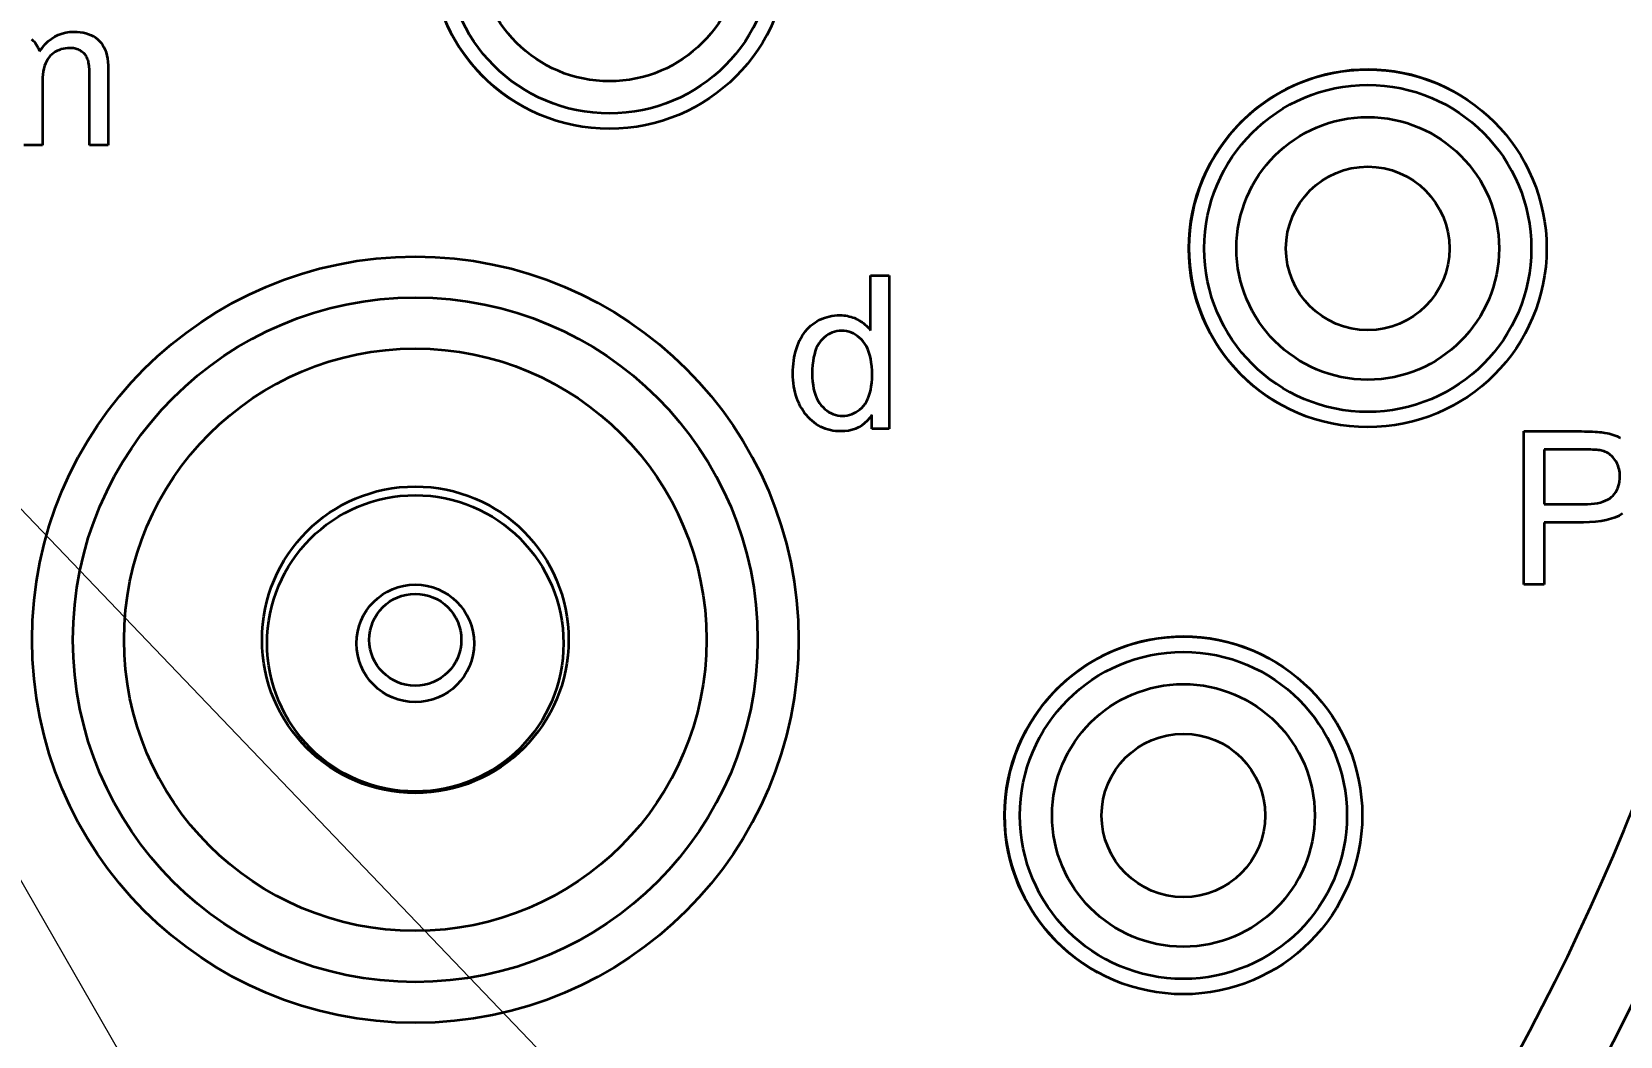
# Model space of a CAD drawing. Extents: x 23 to 472, y 3 to 294.
# Drawn here: x 387.8 to 395.57, y 206.67 to 211.58 of the extents above; entities that cross this region are included whole.
import ezdxf
from ezdxf.enums import TextEntityAlignment as Align

# ---------------------------------------------------------------- set-up
doc = ezdxf.new("R2010")
doc.units = 0
doc.linetypes.add('DASHDOT', pattern=[18.5, 12, -3, 0.5, -3])
doc.layers.get('0').update_dxf_attribs({"lineweight": 13})
doc.styles.get("Standard").update_dxf_attribs({"font": 'isocp.shx'})
doc.dimstyles.get("Standard").update_dxf_attribs({"dimtxt": 2.5, "dimasz": 2.5, "dimexe": 1.25, "dimexo": 0.625, "dimtad": 1, "dimcen": 2.5, "dimadec": 0, "dimazin": 0, "dimtfac": 1, "dimtmove": 0, "dimatfit": 0, "dimfxl": 0, "dimarcsym": 0})

# ---------------------------------------------------------------- blocks, each defined once
blk = doc.blocks.new('*D')
at = {"color": 7, "lineweight": 13}
for p, q in [((369.2633, 239.5531), (395.349, 194.2124)), ((363.2339, 234.8367), (397.923, 198.6215))]:
    blk.add_line(p, q, dxfattribs=at)
at = {"color": 34, "lineweight": 13, "ltscale": 0.415699}
blk.add_line((121.0279, 197.0113), (121.0279, 180.3834), dxfattribs=at)
at = {"color": 34, "lineweight": 13, "ltscale": 0.421525}
blk.add_line((278.4006, 197.0113), (278.4006, 180.1503), dxfattribs=at)
at = {"color": 34, "lineweight": 13}
for p, q in [((45.7156, 194.0736), (45.7156, 169.4602)), ((353.9414, 194.0736), (353.9414, 169.4602)), ((45.7156, 182.3834), (121.0279, 182.3834)), ((278.4006, 182.1503), (353.9414, 182.1503)), ((45.7156, 171.4602), (353.9414, 171.4602))]:
    blk.add_line(p, q, dxfattribs=at)
at = {"color": 34, "lineweight": 13, "ltscale": 0.342256}
blk.add_line((45.7156, 194.0736), (45.7156, 180.3834), dxfattribs=at)
at = {"color": 34, "lineweight": 13, "ltscale": 0.348082}
blk.add_line((353.9414, 194.0736), (353.9414, 180.1503), dxfattribs=at)
at = {"color": 7, "lineweight": 13}
for points in [[(376.3151, 228.3342), (374.903, 229.7505), (375.4177, 227.8179)], [(374.0392, 224.3044), (372.3291, 225.3414), (373.2916, 223.5883)], [(396.2128, 199.6586), (397.923, 198.6215), (396.9605, 200.3747)], [(393.937, 195.6288), (395.349, 194.2124), (394.8343, 196.145)]]:
    blk.add_lwpolyline(points, dxfattribs=at)
at = {"color": 34, "lineweight": 13}
for points in [[(47.6474, 182.901), (45.7156, 182.3834), (47.6474, 181.8658)], [(119.0961, 181.8658), (121.0279, 182.3834), (119.0961, 182.901)], [(280.3324, 182.668), (278.4006, 182.1503), (280.3324, 181.6327)], [(352.0096, 181.6327), (353.9414, 182.1503), (352.0096, 182.668)], [(47.6474, 171.9778), (45.7156, 171.4602), (47.6474, 170.9425)], [(352.0096, 170.9425), (353.9414, 171.4602), (352.0096, 171.9778)]]:
    blk.add_lwpolyline(points, dxfattribs=at)
at = {"color": 7, "lineweight": 13}
for s, rotation, p, p2 in [('%%c', 299.91295, (370.1301, 240.0518), (371.3768, 237.8848)), ('82', 299.91295, (371.8755, 237.0181), (374.0621, 233.2175)), ('%%c', 313.76692, (363.9561, 235.5285), (365.6854, 233.7231)), ('74', 313.76692, (366.3771, 233.0009), (369.4101, 229.8344))]:
    blk.add_text(s, height=2.5, rotation=rotation, dxfattribs=at).set_placement(p, p2, align=Align.FIT)
at = {"color": 34, "lineweight": 13}
for s, height, p, p2 in [('/[6.3]', 3.5, (93.5334, 183.3834), (107.9059, 183.3834)), ('/[6.3]', 3.5, (326.3327, 183.1503), (340.7051, 183.1503)), ('155', 3.5, (74.21, 183.3834), (83.768, 183.3834)), ('155', 3.5, (307.0093, 183.1503), (316.5672, 183.1503)), ('%%p50', 2.45, (85.868, 183.9084), (92.5334, 183.9084)), ('%%p50', 2.45, (318.6672, 183.6753), (325.3327, 183.6753)), ('"L"', 3.5, (194.4405, 172.4602), (202.0312, 172.4602)), ('%%p50', 2.45, (204.1312, 172.9852), (210.7966, 172.9852))]:
    blk.add_text(s, height=height, dxfattribs=at).set_placement(p, p2, align=Align.FIT)
blk = doc.blocks.new('BLOCK4539')
at = {"color": 7, "lineweight": 35, "ltscale": 0.000445795}
blk.add_line((5.344, -0.872), (5.357, -0.884), dxfattribs=at)
at = {"color": 7, "lineweight": 35, "ltscale": 0.000443569}
blk.add_line((5.357, -0.884), (5.37, -0.897), dxfattribs=at)
at = {"color": 7, "lineweight": 35, "ltscale": 0.000443379}
blk.add_line((5.37, -0.897), (5.381, -0.91), dxfattribs=at)
at = {"color": 7, "lineweight": 35, "ltscale": 0.00044471}
blk.add_line((5.381, -0.91), (5.391, -0.925), dxfattribs=at)
at = {"color": 7, "lineweight": 35, "ltscale": 0.000448867}
blk.add_line((5.391, -0.925), (5.401, -0.94), dxfattribs=at)
at = {"color": 7, "lineweight": 35, "ltscale": 0.001072}
blk.add_line((5.451, -0.954), (5.479, -0.922), dxfattribs=at)
at = {"color": 7, "lineweight": 35, "ltscale": 0.001029}
blk.add_line((5.479, -0.922), (5.508, -0.893), dxfattribs=at)
at = {"color": 7, "lineweight": 35, "ltscale": 0.000996286}
blk.add_line((5.508, -0.893), (5.54, -0.869), dxfattribs=at)
at = {"color": 7, "lineweight": 35, "ltscale": 0.000972285}
blk.add_line((5.54, -0.869), (5.572, -0.848), dxfattribs=at)
at = {"color": 7, "lineweight": 35, "ltscale": 0.000959442}
blk.add_line((5.572, -0.848), (5.607, -0.831), dxfattribs=at)
at = {"color": 7, "lineweight": 35, "ltscale": 0.000957036}
blk.add_line((5.607, -0.831), (5.643, -0.817), dxfattribs=at)
at = {"color": 7, "lineweight": 35, "ltscale": 0.000965912}
blk.add_line((5.643, -0.817), (5.68, -0.808), dxfattribs=at)
at = {"color": 7, "lineweight": 35, "ltscale": 0.000985804}
blk.add_line((5.68, -0.808), (5.719, -0.802), dxfattribs=at)
at = {"color": 7, "lineweight": 35, "ltscale": 0.001015}
blk.add_line((5.719, -0.802), (5.76, -0.8), dxfattribs=at)
at = {"color": 7, "lineweight": 35, "ltscale": 0.00078997}
blk.add_line((5.76, -0.8), (5.791, -0.801), dxfattribs=at)
at = {"color": 7, "lineweight": 35, "ltscale": 0.000755241}
blk.add_line((5.791, -0.801), (5.821, -0.804), dxfattribs=at)
at = {"color": 7, "lineweight": 35, "ltscale": 0.000723557}
blk.add_line((5.821, -0.804), (5.85, -0.808), dxfattribs=at)
at = {"color": 7, "lineweight": 35, "ltscale": 0.000695408}
blk.add_line((5.85, -0.808), (5.877, -0.814), dxfattribs=at)
at = {"color": 7, "lineweight": 35, "ltscale": 0.000671394}
blk.add_line((5.877, -0.814), (5.903, -0.823), dxfattribs=at)
at = {"color": 7, "lineweight": 35, "ltscale": 0.000651164}
blk.add_line((5.903, -0.823), (5.927, -0.832), dxfattribs=at)
at = {"color": 7, "lineweight": 35, "ltscale": 0.000636032}
blk.add_line((5.927, -0.832), (5.949, -0.844), dxfattribs=at)
at = {"color": 7, "lineweight": 35, "ltscale": 0.000625964}
blk.add_line((5.949, -0.844), (5.971, -0.857), dxfattribs=at)
at = {"color": 7, "lineweight": 35, "ltscale": 0.00062096}
blk.add_line((5.971, -0.857), (5.99, -0.873), dxfattribs=at)
at = {"color": 7, "lineweight": 35, "ltscale": 0.000621797}
blk.add_line((5.99, -0.873), (6.008, -0.89), dxfattribs=at)
at = {"color": 7, "lineweight": 35, "ltscale": 0.000627167}
blk.add_line((6.008, -0.89), (6.025, -0.909), dxfattribs=at)
at = {"color": 7, "lineweight": 35, "ltscale": 0.000637957}
blk.add_line((6.025, -0.909), (6.04, -0.929), dxfattribs=at)
at = {"color": 7, "lineweight": 35, "ltscale": 0.000655326}
blk.add_line((6.04, -0.929), (6.053, -0.952), dxfattribs=at)
at = {"color": 7, "lineweight": 35, "ltscale": 0.000454676}
blk.add_line((5.401, -0.94), (5.41, -0.956), dxfattribs=at)
at = {"color": 7, "lineweight": 35, "ltscale": 0.000462573}
blk.add_line((5.41, -0.956), (5.417, -0.973), dxfattribs=at)
at = {"color": 7, "lineweight": 35, "ltscale": 0.000471819}
blk.add_line((5.417, -0.973), (5.424, -0.99), dxfattribs=at)
at = {"color": 7, "lineweight": 35, "ltscale": 0.001122}
blk.add_line((5.424, -0.99), (5.451, -0.954), dxfattribs=at)
at = {"color": 7, "lineweight": 35, "ltscale": 0.00057124}
blk.add_line((5.501, -1.07), (5.49, -1.09), dxfattribs=at)
at = {"color": 7, "lineweight": 35, "ltscale": 0.000552888}
blk.add_line((5.514, -1.052), (5.501, -1.07), dxfattribs=at)
at = {"color": 7, "lineweight": 35, "ltscale": 0.000540923}
blk.add_line((5.528, -1.036), (5.514, -1.052), dxfattribs=at)
at = {"color": 7, "lineweight": 35, "ltscale": 0.000531177}
blk.add_line((5.544, -1.021), (5.528, -1.036), dxfattribs=at)
at = {"color": 7, "lineweight": 35, "ltscale": 0.000520765}
blk.add_line((5.56, -1.009), (5.544, -1.021), dxfattribs=at)
at = {"color": 7, "lineweight": 35, "ltscale": 0.000513965}
blk.add_line((5.577, -0.997), (5.56, -1.009), dxfattribs=at)
at = {"color": 7, "lineweight": 35, "ltscale": 0.000510573}
blk.add_line((5.595, -0.987), (5.577, -0.997), dxfattribs=at)
at = {"color": 7, "lineweight": 35, "ltscale": 0.000511033}
blk.add_line((5.614, -0.979), (5.595, -0.987), dxfattribs=at)
at = {"color": 7, "lineweight": 35, "ltscale": 0.000515068}
blk.add_line((5.633, -0.972), (5.614, -0.979), dxfattribs=at)
at = {"color": 7, "lineweight": 35, "ltscale": 0.000522307}
blk.add_line((5.654, -0.967), (5.633, -0.972), dxfattribs=at)
at = {"color": 7, "lineweight": 35, "ltscale": 0.000532752}
blk.add_line((5.674, -0.963), (5.654, -0.967), dxfattribs=at)
at = {"color": 7, "lineweight": 35, "ltscale": 0.000546977}
blk.add_line((5.696, -0.961), (5.674, -0.963), dxfattribs=at)
at = {"color": 7, "lineweight": 35, "ltscale": 0.000563373}
blk.add_line((5.719, -0.96), (5.696, -0.961), dxfattribs=at)
at = {"color": 7, "lineweight": 35, "ltscale": 0.000313284}
blk.add_line((5.731, -0.96), (5.719, -0.96), dxfattribs=at)
at = {"color": 7, "lineweight": 35, "ltscale": 0.000306003}
blk.add_line((5.743, -0.961), (5.731, -0.96), dxfattribs=at)
at = {"color": 7, "lineweight": 35, "ltscale": 0.0002987}
blk.add_line((5.755, -0.962), (5.743, -0.961), dxfattribs=at)
at = {"color": 7, "lineweight": 35, "ltscale": 0.000293397}
blk.add_line((5.767, -0.965), (5.755, -0.962), dxfattribs=at)
at = {"color": 7, "lineweight": 35, "ltscale": 0.000288217}
blk.add_line((5.778, -0.967), (5.767, -0.965), dxfattribs=at)
at = {"color": 7, "lineweight": 35, "ltscale": 0.00028396}
blk.add_line((5.789, -0.97), (5.778, -0.967), dxfattribs=at)
at = {"color": 7, "lineweight": 35, "ltscale": 0.000281069}
blk.add_line((5.8, -0.974), (5.789, -0.97), dxfattribs=at)
at = {"color": 7, "lineweight": 35, "ltscale": 0.000279155}
blk.add_line((5.81, -0.979), (5.8, -0.974), dxfattribs=at)
at = {"color": 7, "lineweight": 35, "ltscale": 0.000277748}
blk.add_line((5.82, -0.984), (5.81, -0.979), dxfattribs=at)
at = {"color": 7, "lineweight": 35, "ltscale": 0.000277707}
blk.add_line((5.829, -0.989), (5.82, -0.984), dxfattribs=at)
at = {"color": 7, "lineweight": 35, "ltscale": 0.000274668}
blk.add_line((5.838, -0.996), (5.829, -0.989), dxfattribs=at)
at = {"color": 7, "lineweight": 35, "ltscale": 0.000268406}
blk.add_line((5.847, -1.002), (5.838, -0.996), dxfattribs=at)
at = {"color": 7, "lineweight": 35, "ltscale": 0.000262874}
blk.add_line((5.855, -1.009), (5.847, -1.002), dxfattribs=at)
at = {"color": 7, "lineweight": 35, "ltscale": 0.000258684}
blk.add_line((5.862, -1.016), (5.855, -1.009), dxfattribs=at)
at = {"color": 7, "lineweight": 35, "ltscale": 0.000255344}
blk.add_line((5.869, -1.024), (5.862, -1.016), dxfattribs=at)
at = {"color": 7, "lineweight": 35, "ltscale": 0.000253699}
blk.add_line((5.875, -1.032), (5.869, -1.024), dxfattribs=at)
at = {"color": 7, "lineweight": 35, "ltscale": 0.000252431}
blk.add_line((5.881, -1.04), (5.875, -1.032), dxfattribs=at)
at = {"color": 7, "lineweight": 35, "ltscale": 0.0002531}
blk.add_line((5.886, -1.049), (5.881, -1.04), dxfattribs=at)
at = {"color": 7, "lineweight": 35, "ltscale": 0.000254546}
blk.add_line((5.89, -1.058), (5.886, -1.049), dxfattribs=at)
at = {"color": 7, "lineweight": 35, "ltscale": 0.000257007}
blk.add_line((5.894, -1.068), (5.89, -1.058), dxfattribs=at)
at = {"color": 7, "lineweight": 35, "ltscale": 0.000272258}
blk.add_line((5.898, -1.078), (5.894, -1.068), dxfattribs=at)
at = {"color": 7, "lineweight": 35, "ltscale": 0.000299315}
blk.add_line((5.901, -1.09), (5.898, -1.078), dxfattribs=at)
at = {"color": 7, "lineweight": 35, "ltscale": 0.000678512}
blk.add_line((6.053, -0.952), (6.064, -0.977), dxfattribs=at)
at = {"color": 7, "lineweight": 35, "ltscale": 0.000706986}
blk.add_line((6.064, -0.977), (6.074, -1.003), dxfattribs=at)
at = {"color": 7, "lineweight": 35, "ltscale": 0.000740069}
blk.add_line((6.074, -1.003), (6.081, -1.032), dxfattribs=at)
at = {"color": 7, "lineweight": 35, "ltscale": 0.000776855}
blk.add_line((6.081, -1.032), (6.087, -1.062), dxfattribs=at)
at = {"color": 7, "lineweight": 35, "ltscale": 0.000817487}
blk.add_line((6.087, -1.062), (6.092, -1.095), dxfattribs=at)
at = {"color": 7, "lineweight": 35, "ltscale": 0.000772268}
blk.add_line((5.456, -1.217), (5.453, -1.247), dxfattribs=at)
at = {"color": 7, "lineweight": 35, "ltscale": 0.000730971}
blk.add_line((5.46, -1.188), (5.456, -1.217), dxfattribs=at)
at = {"color": 7, "lineweight": 35, "ltscale": 0.00069144}
blk.add_line((5.465, -1.16), (5.46, -1.188), dxfattribs=at)
at = {"color": 7, "lineweight": 35, "ltscale": 0.000655318}
blk.add_line((5.472, -1.135), (5.465, -1.16), dxfattribs=at)
at = {"color": 7, "lineweight": 35, "ltscale": 0.00062331}
blk.add_line((5.48, -1.112), (5.472, -1.135), dxfattribs=at)
at = {"color": 7, "lineweight": 35, "ltscale": 0.000594587}
blk.add_line((5.49, -1.09), (5.48, -1.112), dxfattribs=at)
at = {"color": 7, "lineweight": 35, "ltscale": 0.000327405}
blk.add_line((5.903, -1.102), (5.901, -1.09), dxfattribs=at)
at = {"color": 7, "lineweight": 35, "ltscale": 0.000356142}
blk.add_line((5.906, -1.116), (5.903, -1.102), dxfattribs=at)
at = {"color": 7, "lineweight": 35, "ltscale": 0.000385403}
blk.add_line((5.908, -1.132), (5.906, -1.116), dxfattribs=at)
at = {"color": 7, "lineweight": 35, "ltscale": 0.000415062}
blk.add_line((5.909, -1.148), (5.908, -1.132), dxfattribs=at)
at = {"color": 7, "lineweight": 35, "ltscale": 0.000445127}
blk.add_line((5.911, -1.166), (5.909, -1.148), dxfattribs=at)
at = {"color": 7, "lineweight": 35, "ltscale": 0.000475832}
blk.add_line((5.911, -1.185), (5.911, -1.166), dxfattribs=at)
at = {"color": 7, "lineweight": 35, "ltscale": 0.000506401}
blk.add_line((5.912, -1.205), (5.911, -1.185), dxfattribs=at)
at = {"color": 7, "lineweight": 35, "ltscale": 0.000537119}
blk.add_line((5.912, -1.227), (5.912, -1.205), dxfattribs=at)
at = {"color": 7, "lineweight": 35, "ltscale": 0.017113}
blk.add_line((5.912, -1.911), (5.912, -1.227), dxfattribs=at)
at = {"color": 7, "lineweight": 35, "ltscale": 0.000861174}
blk.add_line((6.092, -1.095), (6.094, -1.129), dxfattribs=at)
at = {"color": 7, "lineweight": 35, "ltscale": 0.000907011}
blk.add_line((6.094, -1.129), (6.095, -1.165), dxfattribs=at)
at = {"color": 7, "lineweight": 35, "ltscale": 0.018648}
blk.add_line((6.095, -1.165), (6.095, -1.911), dxfattribs=at)
at = {"color": 7, "lineweight": 35, "ltscale": 0.000816173}
blk.add_line((5.453, -1.247), (5.453, -1.28), dxfattribs=at)
at = {"color": 7, "lineweight": 35, "ltscale": 0.015783}
blk.add_line((5.453, -1.28), (5.453, -1.911), dxfattribs=at)
at = {"color": 7, "lineweight": 35, "ltscale": 0.004604}
blk.add_line((5.453, -1.911), (5.269, -1.911), dxfattribs=at)
at = {"color": 7, "lineweight": 35, "ltscale": 0.004579}
for p, q in [((6.095, -1.911), (5.912, -1.911)), ((13.554, -3.186), (13.737, -3.186))]:
    blk.add_line(p, q, dxfattribs=at)
at = {"color": 7, "lineweight": 35, "ltscale": 0.013455}
blk.add_line((13.554, -3.724), (13.554, -3.186), dxfattribs=at)
at = {"color": 7, "lineweight": 35, "ltscale": 0.0375}
for p, q in [((13.737, -3.186), (13.737, -4.686)), ((19.946, -6.21), (19.946, -4.71))]:
    blk.add_line(p, q, dxfattribs=at)
at = {"color": 7, "lineweight": 35, "ltscale": 0.000664017}
blk.add_line((13.228, -3.575), (13.254, -3.575), dxfattribs=at)
at = {"color": 7, "lineweight": 35, "ltscale": 0.000485709}
blk.add_line((13.254, -3.575), (13.274, -3.575), dxfattribs=at)
at = {"color": 7, "lineweight": 35, "ltscale": 0.000647224}
blk.add_line((12.917, -3.731), (12.934, -3.712), dxfattribs=at)
at = {"color": 7, "lineweight": 35, "ltscale": 0.000642855}
blk.add_line((12.934, -3.712), (12.952, -3.693), dxfattribs=at)
at = {"color": 7, "lineweight": 35, "ltscale": 0.00064059}
blk.add_line((12.952, -3.693), (12.971, -3.676), dxfattribs=at)
at = {"color": 7, "lineweight": 35, "ltscale": 0.000641208}
blk.add_line((12.971, -3.676), (12.991, -3.66), dxfattribs=at)
at = {"color": 7, "lineweight": 35, "ltscale": 0.000644471}
blk.add_line((12.991, -3.66), (13.012, -3.645), dxfattribs=at)
at = {"color": 7, "lineweight": 35, "ltscale": 0.00064291}
blk.add_line((13.012, -3.645), (13.034, -3.632), dxfattribs=at)
at = {"color": 7, "lineweight": 35, "ltscale": 0.000636746}
blk.add_line((13.034, -3.632), (13.056, -3.62), dxfattribs=at)
at = {"color": 7, "lineweight": 35, "ltscale": 0.000632217}
blk.add_line((13.056, -3.62), (13.079, -3.609), dxfattribs=at)
at = {"color": 7, "lineweight": 35, "ltscale": 0.000630257}
blk.add_line((13.079, -3.609), (13.103, -3.6), dxfattribs=at)
at = {"color": 7, "lineweight": 35, "ltscale": 0.000630685}
blk.add_line((13.103, -3.6), (13.127, -3.592), dxfattribs=at)
at = {"color": 7, "lineweight": 35, "ltscale": 0.000632865}
blk.add_line((13.127, -3.592), (13.151, -3.586), dxfattribs=at)
at = {"color": 7, "lineweight": 35, "ltscale": 0.000637325}
blk.add_line((13.151, -3.586), (13.176, -3.581), dxfattribs=at)
at = {"color": 7, "lineweight": 35, "ltscale": 0.000644307}
blk.add_line((13.176, -3.581), (13.202, -3.578), dxfattribs=at)
at = {"color": 7, "lineweight": 35, "ltscale": 0.000653275}
blk.add_line((13.202, -3.578), (13.228, -3.575), dxfattribs=at)
at = {"color": 7, "lineweight": 35, "ltscale": 0.000588468}
blk.add_line((13.247, -3.728), (13.224, -3.731), dxfattribs=at)
at = {"color": 7, "lineweight": 35, "ltscale": 0.000604384}
blk.add_line((13.272, -3.727), (13.247, -3.728), dxfattribs=at)
at = {"color": 7, "lineweight": 35, "ltscale": 0.000619668}
blk.add_line((13.296, -3.728), (13.272, -3.727), dxfattribs=at)
at = {"color": 7, "lineweight": 35, "ltscale": 0.000476353}
blk.add_line((13.274, -3.575), (13.293, -3.576), dxfattribs=at)
at = {"color": 7, "lineweight": 35, "ltscale": 0.000467139}
blk.add_line((13.293, -3.576), (13.311, -3.578), dxfattribs=at)
at = {"color": 7, "lineweight": 35, "ltscale": 0.000604752}
blk.add_line((13.32, -3.731), (13.296, -3.728), dxfattribs=at)
at = {"color": 7, "lineweight": 35, "ltscale": 0.000459304}
blk.add_line((13.311, -3.578), (13.329, -3.581), dxfattribs=at)
at = {"color": 7, "lineweight": 35, "ltscale": 0.000452188}
blk.add_line((13.329, -3.581), (13.347, -3.585), dxfattribs=at)
at = {"color": 7, "lineweight": 35, "ltscale": 0.000447019}
blk.add_line((13.347, -3.585), (13.364, -3.59), dxfattribs=at)
at = {"color": 7, "lineweight": 35, "ltscale": 0.000442128}
blk.add_line((13.364, -3.59), (13.381, -3.595), dxfattribs=at)
at = {"color": 7, "lineweight": 35, "ltscale": 0.000439213}
blk.add_line((13.381, -3.595), (13.398, -3.601), dxfattribs=at)
at = {"color": 7, "lineweight": 35, "ltscale": 0.000436893}
blk.add_line((13.398, -3.601), (13.414, -3.608), dxfattribs=at)
at = {"color": 7, "lineweight": 35, "ltscale": 0.00043606}
blk.add_line((13.414, -3.608), (13.429, -3.616), dxfattribs=at)
at = {"color": 7, "lineweight": 35, "ltscale": 0.000432905}
blk.add_line((13.429, -3.616), (13.444, -3.625), dxfattribs=at)
at = {"color": 7, "lineweight": 35, "ltscale": 0.000426663}
blk.add_line((13.444, -3.625), (13.459, -3.634), dxfattribs=at)
at = {"color": 7, "lineweight": 35, "ltscale": 0.000421759}
blk.add_line((13.459, -3.634), (13.473, -3.643), dxfattribs=at)
at = {"color": 7, "lineweight": 35, "ltscale": 0.00041764}
blk.add_line((13.473, -3.643), (13.486, -3.653), dxfattribs=at)
at = {"color": 7, "lineweight": 35, "ltscale": 0.000413981}
blk.add_line((13.486, -3.653), (13.499, -3.664), dxfattribs=at)
at = {"color": 7, "lineweight": 35, "ltscale": 0.000411336}
blk.add_line((13.499, -3.664), (13.511, -3.675), dxfattribs=at)
at = {"color": 7, "lineweight": 35, "ltscale": 0.000409469}
blk.add_line((13.511, -3.675), (13.523, -3.686), dxfattribs=at)
at = {"color": 7, "lineweight": 35, "ltscale": 0.00040903}
blk.add_line((13.523, -3.686), (13.534, -3.699), dxfattribs=at)
at = {"color": 7, "lineweight": 35, "ltscale": 0.000408415}
blk.add_line((13.534, -3.699), (13.544, -3.711), dxfattribs=at)
at = {"color": 7, "lineweight": 35, "ltscale": 0.000409472}
blk.add_line((13.544, -3.711), (13.554, -3.724), dxfattribs=at)
at = {"color": 7, "lineweight": 35, "ltscale": 0.000722948}
blk.add_line((12.83, -3.903), (12.839, -3.875), dxfattribs=at)
at = {"color": 7, "lineweight": 35, "ltscale": 0.000717639}
blk.add_line((12.839, -3.875), (12.849, -3.848), dxfattribs=at)
at = {"color": 7, "lineweight": 35, "ltscale": 0.000706795}
blk.add_line((12.849, -3.848), (12.86, -3.823), dxfattribs=at)
at = {"color": 7, "lineweight": 35, "ltscale": 0.000690931}
blk.add_line((12.86, -3.823), (12.873, -3.798), dxfattribs=at)
at = {"color": 7, "lineweight": 35, "ltscale": 0.000675815}
blk.add_line((12.873, -3.798), (12.886, -3.775), dxfattribs=at)
at = {"color": 7, "lineweight": 35, "ltscale": 0.000664335}
blk.add_line((12.886, -3.775), (12.901, -3.752), dxfattribs=at)
at = {"color": 7, "lineweight": 35, "ltscale": 0.00065444}
blk.add_line((12.901, -3.752), (12.917, -3.731), dxfattribs=at)
at = {"color": 7, "lineweight": 35, "ltscale": 0.000715941}
blk.add_line((13.037, -3.872), (13.024, -3.898), dxfattribs=at)
at = {"color": 7, "lineweight": 35, "ltscale": 0.000684566}
blk.add_line((13.051, -3.849), (13.037, -3.872), dxfattribs=at)
at = {"color": 7, "lineweight": 35, "ltscale": 0.000658822}
blk.add_line((13.066, -3.827), (13.051, -3.849), dxfattribs=at)
at = {"color": 7, "lineweight": 35, "ltscale": 0.000636416}
blk.add_line((13.083, -3.808), (13.066, -3.827), dxfattribs=at)
at = {"color": 7, "lineweight": 35, "ltscale": 0.000614014}
blk.add_line((13.101, -3.791), (13.083, -3.808), dxfattribs=at)
at = {"color": 7, "lineweight": 35, "ltscale": 0.000595781}
blk.add_line((13.12, -3.776), (13.101, -3.791), dxfattribs=at)
at = {"color": 7, "lineweight": 35, "ltscale": 0.000582454}
blk.add_line((13.139, -3.763), (13.12, -3.776), dxfattribs=at)
at = {"color": 7, "lineweight": 35, "ltscale": 0.000573453}
blk.add_line((13.159, -3.752), (13.139, -3.763), dxfattribs=at)
at = {"color": 7, "lineweight": 35, "ltscale": 0.0005695}
blk.add_line((13.18, -3.743), (13.159, -3.752), dxfattribs=at)
at = {"color": 7, "lineweight": 35, "ltscale": 0.000570863}
blk.add_line((13.202, -3.736), (13.18, -3.743), dxfattribs=at)
at = {"color": 7, "lineweight": 35, "ltscale": 0.000577233}
blk.add_line((13.224, -3.731), (13.202, -3.736), dxfattribs=at)
at = {"color": 7, "lineweight": 35, "ltscale": 0.000593568}
blk.add_line((13.344, -3.737), (13.32, -3.731), dxfattribs=at)
at = {"color": 7, "lineweight": 35, "ltscale": 0.000588701}
blk.add_line((13.366, -3.744), (13.344, -3.737), dxfattribs=at)
at = {"color": 7, "lineweight": 35, "ltscale": 0.000588358}
blk.add_line((13.387, -3.753), (13.366, -3.744), dxfattribs=at)
at = {"color": 7, "lineweight": 35, "ltscale": 0.000593489}
blk.add_line((13.408, -3.765), (13.387, -3.753), dxfattribs=at)
at = {"color": 7, "lineweight": 35, "ltscale": 0.00060393}
blk.add_line((13.428, -3.778), (13.408, -3.765), dxfattribs=at)
at = {"color": 7, "lineweight": 35, "ltscale": 0.000618966}
blk.add_line((13.447, -3.794), (13.428, -3.778), dxfattribs=at)
at = {"color": 7, "lineweight": 35, "ltscale": 0.000638848}
blk.add_line((13.466, -3.812), (13.447, -3.794), dxfattribs=at)
at = {"color": 7, "lineweight": 35, "ltscale": 0.000662583}
blk.add_line((13.483, -3.832), (13.466, -3.812), dxfattribs=at)
at = {"color": 7, "lineweight": 35, "ltscale": 0.000686199}
blk.add_line((13.5, -3.854), (13.483, -3.832), dxfattribs=at)
at = {"color": 7, "lineweight": 35, "ltscale": 0.000711523}
blk.add_line((13.514, -3.878), (13.5, -3.854), dxfattribs=at)
at = {"color": 7, "lineweight": 35, "ltscale": 0.000743726}
blk.add_line((13.527, -3.905), (13.514, -3.878), dxfattribs=at)
at = {"color": 7, "lineweight": 35, "ltscale": 0.000766556}
blk.add_line((12.8, -4.049), (12.803, -4.018), dxfattribs=at)
at = {"color": 7, "lineweight": 35, "ltscale": 0.00075527}
blk.add_line((12.803, -4.018), (12.808, -3.988), dxfattribs=at)
at = {"color": 7, "lineweight": 35, "ltscale": 0.000745571}
blk.add_line((12.808, -3.988), (12.814, -3.959), dxfattribs=at)
at = {"color": 7, "lineweight": 35, "ltscale": 0.00073667}
blk.add_line((12.814, -3.959), (12.821, -3.931), dxfattribs=at)
at = {"color": 7, "lineweight": 35, "ltscale": 0.000729292}
blk.add_line((12.821, -3.931), (12.83, -3.903), dxfattribs=at)
at = {"color": 7, "lineweight": 35, "ltscale": 0.000940631}
blk.add_line((12.992, -4.025), (12.987, -4.062), dxfattribs=at)
at = {"color": 7, "lineweight": 35, "ltscale": 0.000888776}
blk.add_line((12.997, -3.989), (12.992, -4.025), dxfattribs=at)
at = {"color": 7, "lineweight": 35, "ltscale": 0.000840113}
blk.add_line((13.005, -3.957), (12.997, -3.989), dxfattribs=at)
at = {"color": 7, "lineweight": 35, "ltscale": 0.000794397}
blk.add_line((13.014, -3.926), (13.005, -3.957), dxfattribs=at)
at = {"color": 7, "lineweight": 35, "ltscale": 0.000752918}
blk.add_line((13.024, -3.898), (13.014, -3.926), dxfattribs=at)
at = {"color": 7, "lineweight": 35, "ltscale": 0.000781355}
blk.add_line((13.538, -3.934), (13.527, -3.905), dxfattribs=at)
at = {"color": 7, "lineweight": 35, "ltscale": 0.000823563}
blk.add_line((13.548, -3.966), (13.538, -3.934), dxfattribs=at)
at = {"color": 7, "lineweight": 35, "ltscale": 0.000869774}
blk.add_line((13.556, -4), (13.548, -3.966), dxfattribs=at)
at = {"color": 7, "lineweight": 35, "ltscale": 0.000919887}
blk.add_line((13.562, -4.036), (13.556, -4), dxfattribs=at)
at = {"color": 7, "lineweight": 35, "ltscale": 0.00097299}
blk.add_line((13.566, -4.075), (13.562, -4.036), dxfattribs=at)
at = {"color": 7, "lineweight": 35, "ltscale": 0.000791853}
blk.add_line((12.795, -4.111), (12.797, -4.08), dxfattribs=at)
at = {"color": 7, "lineweight": 35, "ltscale": 0.000805761}
blk.add_line((12.795, -4.144), (12.795, -4.111), dxfattribs=at)
at = {"color": 7, "lineweight": 35, "ltscale": 0.000824509}
blk.add_line((12.795, -4.177), (12.795, -4.144), dxfattribs=at)
at = {"color": 7, "lineweight": 35, "ltscale": 0.000806533}
blk.add_line((12.797, -4.209), (12.795, -4.177), dxfattribs=at)
at = {"color": 7, "lineweight": 35, "ltscale": 0.000778865}
blk.add_line((12.797, -4.08), (12.8, -4.049), dxfattribs=at)
at = {"color": 7, "lineweight": 35, "ltscale": 0.001051}
blk.add_line((12.985, -4.102), (12.984, -4.144), dxfattribs=at)
at = {"color": 7, "lineweight": 35, "ltscale": 0.001018}
blk.add_line((12.984, -4.144), (12.985, -4.184), dxfattribs=at)
at = {"color": 7, "lineweight": 35, "ltscale": 0.000994522}
blk.add_line((12.987, -4.062), (12.985, -4.102), dxfattribs=at)
at = {"color": 7, "lineweight": 35, "ltscale": 0.00096698}
blk.add_line((12.985, -4.184), (12.988, -4.223), dxfattribs=at)
at = {"color": 7, "lineweight": 35, "ltscale": 0.001028}
blk.add_line((13.569, -4.116), (13.566, -4.075), dxfattribs=at)
at = {"color": 7, "lineweight": 35, "ltscale": 0.001086}
blk.add_line((13.569, -4.159), (13.569, -4.116), dxfattribs=at)
at = {"color": 7, "lineweight": 35, "ltscale": 0.000987448}
blk.add_line((13.569, -4.198), (13.569, -4.159), dxfattribs=at)
at = {"color": 7, "lineweight": 35, "ltscale": 0.000789372}
blk.add_line((12.8, -4.24), (12.797, -4.209), dxfattribs=at)
at = {"color": 7, "lineweight": 35, "ltscale": 0.000773896}
blk.add_line((12.804, -4.271), (12.8, -4.24), dxfattribs=at)
at = {"color": 7, "lineweight": 35, "ltscale": 0.000759703}
blk.add_line((12.81, -4.301), (12.804, -4.271), dxfattribs=at)
at = {"color": 7, "lineweight": 35, "ltscale": 0.000746557}
blk.add_line((12.816, -4.33), (12.81, -4.301), dxfattribs=at)
at = {"color": 7, "lineweight": 35, "ltscale": 0.000735353}
blk.add_line((12.824, -4.358), (12.816, -4.33), dxfattribs=at)
at = {"color": 7, "lineweight": 35, "ltscale": 0.000918297}
blk.add_line((12.988, -4.223), (12.992, -4.259), dxfattribs=at)
at = {"color": 7, "lineweight": 35, "ltscale": 0.00087318}
blk.add_line((12.992, -4.259), (12.998, -4.294), dxfattribs=at)
at = {"color": 7, "lineweight": 35, "ltscale": 0.000830377}
blk.add_line((12.998, -4.294), (13.006, -4.326), dxfattribs=at)
at = {"color": 7, "lineweight": 35, "ltscale": 0.000791624}
blk.add_line((13.006, -4.326), (13.016, -4.356), dxfattribs=at)
at = {"color": 7, "lineweight": 35, "ltscale": 0.000763201}
blk.add_line((13.539, -4.365), (13.548, -4.336), dxfattribs=at)
at = {"color": 7, "lineweight": 35, "ltscale": 0.00080214}
blk.add_line((13.548, -4.336), (13.556, -4.304), dxfattribs=at)
at = {"color": 7, "lineweight": 35, "ltscale": 0.000844237}
blk.add_line((13.556, -4.304), (13.562, -4.271), dxfattribs=at)
at = {"color": 7, "lineweight": 35, "ltscale": 0.000889397}
blk.add_line((13.562, -4.271), (13.566, -4.236), dxfattribs=at)
at = {"color": 7, "lineweight": 35, "ltscale": 0.000937142}
blk.add_line((13.566, -4.236), (13.569, -4.198), dxfattribs=at)
at = {"color": 7, "lineweight": 35, "ltscale": 0.000725637}
blk.add_line((12.833, -4.386), (12.824, -4.358), dxfattribs=at)
at = {"color": 7, "lineweight": 35, "ltscale": 0.000717616}
blk.add_line((12.843, -4.413), (12.833, -4.386), dxfattribs=at)
at = {"color": 7, "lineweight": 35, "ltscale": 0.000710985}
blk.add_line((12.855, -4.439), (12.843, -4.413), dxfattribs=at)
at = {"color": 7, "lineweight": 35, "ltscale": 0.000700832}
blk.add_line((12.867, -4.464), (12.855, -4.439), dxfattribs=at)
at = {"color": 7, "lineweight": 35, "ltscale": 0.000687262}
blk.add_line((12.881, -4.488), (12.867, -4.464), dxfattribs=at)
at = {"color": 7, "lineweight": 35, "ltscale": 0.000675329}
blk.add_line((12.895, -4.511), (12.881, -4.488), dxfattribs=at)
at = {"color": 7, "lineweight": 35, "ltscale": 0.000757274}
blk.add_line((13.016, -4.356), (13.027, -4.384), dxfattribs=at)
at = {"color": 7, "lineweight": 35, "ltscale": 0.000727623}
blk.add_line((13.027, -4.384), (13.04, -4.41), dxfattribs=at)
at = {"color": 7, "lineweight": 35, "ltscale": 0.000703408}
blk.add_line((13.04, -4.41), (13.055, -4.434), dxfattribs=at)
at = {"color": 7, "lineweight": 35, "ltscale": 0.000685176}
blk.add_line((13.055, -4.434), (13.072, -4.456), dxfattribs=at)
at = {"color": 7, "lineweight": 35, "ltscale": 0.000664531}
blk.add_line((13.072, -4.456), (13.09, -4.475), dxfattribs=at)
at = {"color": 7, "lineweight": 35, "ltscale": 0.000638963}
blk.add_line((13.09, -4.475), (13.109, -4.493), dxfattribs=at)
at = {"color": 7, "lineweight": 35, "ltscale": 0.000616334}
blk.add_line((13.109, -4.493), (13.128, -4.508), dxfattribs=at)
at = {"color": 7, "lineweight": 35, "ltscale": 0.00059606}
blk.add_line((13.431, -4.511), (13.45, -4.496), dxfattribs=at)
at = {"color": 7, "lineweight": 35, "ltscale": 0.0006148}
blk.add_line((13.45, -4.496), (13.468, -4.479), dxfattribs=at)
at = {"color": 7, "lineweight": 35, "ltscale": 0.00063718}
blk.add_line((13.468, -4.479), (13.485, -4.46), dxfattribs=at)
at = {"color": 7, "lineweight": 35, "ltscale": 0.000656257}
blk.add_line((13.485, -4.46), (13.501, -4.44), dxfattribs=at)
at = {"color": 7, "lineweight": 35, "ltscale": 0.000674833}
blk.add_line((13.501, -4.44), (13.515, -4.417), dxfattribs=at)
at = {"color": 7, "lineweight": 35, "ltscale": 0.000699466}
blk.add_line((13.515, -4.417), (13.528, -4.392), dxfattribs=at)
at = {"color": 7, "lineweight": 35, "ltscale": 0.000729128}
blk.add_line((13.528, -4.392), (13.539, -4.365), dxfattribs=at)
at = {"color": 7, "lineweight": 35, "ltscale": 0.000665669}
blk.add_line((12.91, -4.532), (12.895, -4.511), dxfattribs=at)
at = {"color": 7, "lineweight": 35, "ltscale": 0.000657481}
blk.add_line((12.927, -4.553), (12.91, -4.532), dxfattribs=at)
at = {"color": 7, "lineweight": 35, "ltscale": 0.000651893}
blk.add_line((12.944, -4.572), (12.927, -4.553), dxfattribs=at)
at = {"color": 7, "lineweight": 35, "ltscale": 0.000647923}
blk.add_line((12.963, -4.591), (12.944, -4.572), dxfattribs=at)
at = {"color": 7, "lineweight": 35, "ltscale": 0.000646353}
blk.add_line((12.982, -4.608), (12.963, -4.591), dxfattribs=at)
at = {"color": 7, "lineweight": 35, "ltscale": 0.000646998}
blk.add_line((13.002, -4.624), (12.982, -4.608), dxfattribs=at)
at = {"color": 7, "lineweight": 35, "ltscale": 0.000649782}
blk.add_line((13.023, -4.639), (13.002, -4.624), dxfattribs=at)
at = {"color": 7, "lineweight": 35, "ltscale": 0.000646815}
blk.add_line((13.046, -4.652), (13.023, -4.639), dxfattribs=at)
at = {"color": 7, "lineweight": 35, "ltscale": 0.000637726}
blk.add_line((13.068, -4.665), (13.046, -4.652), dxfattribs=at)
at = {"color": 7, "lineweight": 35, "ltscale": 0.000598742}
blk.add_line((13.128, -4.508), (13.148, -4.522), dxfattribs=at)
at = {"color": 7, "lineweight": 35, "ltscale": 0.000585195}
blk.add_line((13.148, -4.522), (13.168, -4.533), dxfattribs=at)
at = {"color": 7, "lineweight": 35, "ltscale": 0.000576087}
blk.add_line((13.168, -4.533), (13.189, -4.543), dxfattribs=at)
at = {"color": 7, "lineweight": 35, "ltscale": 0.000572293}
blk.add_line((13.189, -4.543), (13.211, -4.55), dxfattribs=at)
at = {"color": 7, "lineweight": 35, "ltscale": 0.000573534}
blk.add_line((13.211, -4.55), (13.233, -4.555), dxfattribs=at)
at = {"color": 7, "lineweight": 35, "ltscale": 0.000580065}
blk.add_line((13.233, -4.555), (13.256, -4.558), dxfattribs=at)
at = {"color": 7, "lineweight": 35, "ltscale": 0.00059107}
blk.add_line((13.256, -4.558), (13.28, -4.559), dxfattribs=at)
at = {"color": 7, "lineweight": 35, "ltscale": 0.000595242}
blk.add_line((13.28, -4.559), (13.304, -4.558), dxfattribs=at)
at = {"color": 7, "lineweight": 35, "ltscale": 0.000581131}
blk.add_line((13.304, -4.558), (13.327, -4.555), dxfattribs=at)
at = {"color": 7, "lineweight": 35, "ltscale": 0.000571908}
blk.add_line((13.327, -4.555), (13.349, -4.55), dxfattribs=at)
at = {"color": 7, "lineweight": 35, "ltscale": 0.000567117}
blk.add_line((13.349, -4.55), (13.371, -4.543), dxfattribs=at)
at = {"color": 7, "lineweight": 35, "ltscale": 0.000567265}
blk.add_line((13.371, -4.543), (13.391, -4.534), dxfattribs=at)
at = {"color": 7, "lineweight": 35, "ltscale": 0.000572279}
blk.add_line((13.391, -4.534), (13.412, -4.524), dxfattribs=at)
at = {"color": 7, "lineweight": 35, "ltscale": 0.000582238}
blk.add_line((13.412, -4.524), (13.431, -4.511), dxfattribs=at)
at = {"color": 7, "lineweight": 35, "ltscale": 0.000859518}
blk.add_line((13.468, -4.652), (13.439, -4.67), dxfattribs=at)
at = {"color": 7, "lineweight": 35, "ltscale": 0.000864504}
blk.add_line((13.496, -4.631), (13.468, -4.652), dxfattribs=at)
at = {"color": 7, "lineweight": 35, "ltscale": 0.000880197}
blk.add_line((13.521, -4.607), (13.496, -4.631), dxfattribs=at)
at = {"color": 7, "lineweight": 35, "ltscale": 0.000905449}
blk.add_line((13.545, -4.58), (13.521, -4.607), dxfattribs=at)
at = {"color": 7, "lineweight": 35, "ltscale": 0.000939278}
blk.add_line((13.566, -4.549), (13.545, -4.58), dxfattribs=at)
at = {"color": 7, "lineweight": 35, "ltscale": 0.003428}
blk.add_line((13.566, -4.686), (13.566, -4.549), dxfattribs=at)
at = {"color": 7, "lineweight": 35, "ltscale": 0.000631407}
blk.add_line((13.091, -4.675), (13.068, -4.665), dxfattribs=at)
at = {"color": 7, "lineweight": 35, "ltscale": 0.000626332}
blk.add_line((13.114, -4.685), (13.091, -4.675), dxfattribs=at)
at = {"color": 7, "lineweight": 35, "ltscale": 0.000623918}
blk.add_line((13.138, -4.693), (13.114, -4.685), dxfattribs=at)
at = {"color": 7, "lineweight": 35, "ltscale": 0.000623851}
blk.add_line((13.162, -4.699), (13.138, -4.693), dxfattribs=at)
at = {"color": 7, "lineweight": 35, "ltscale": 0.000625715}
blk.add_line((13.186, -4.704), (13.162, -4.699), dxfattribs=at)
at = {"color": 7, "lineweight": 35, "ltscale": 0.000629739}
blk.add_line((13.211, -4.708), (13.186, -4.704), dxfattribs=at)
at = {"color": 7, "lineweight": 35, "ltscale": 0.000636245}
blk.add_line((13.237, -4.71), (13.211, -4.708), dxfattribs=at)
at = {"color": 7, "lineweight": 35, "ltscale": 0.000644549}
blk.add_line((13.262, -4.71), (13.237, -4.71), dxfattribs=at)
at = {"color": 7, "lineweight": 35, "ltscale": 0.00097931}
blk.add_line((13.302, -4.709), (13.262, -4.71), dxfattribs=at)
at = {"color": 7, "lineweight": 35, "ltscale": 0.000937854}
blk.add_line((13.339, -4.704), (13.302, -4.709), dxfattribs=at)
at = {"color": 7, "lineweight": 35, "ltscale": 0.000904101}
blk.add_line((13.374, -4.696), (13.339, -4.704), dxfattribs=at)
at = {"color": 7, "lineweight": 35, "ltscale": 0.00087954}
blk.add_line((13.407, -4.685), (13.374, -4.696), dxfattribs=at)
at = {"color": 7, "lineweight": 35, "ltscale": 0.000864112}
blk.add_line((13.439, -4.67), (13.407, -4.685), dxfattribs=at)
at = {"color": 7, "lineweight": 35, "ltscale": 0.004272}
blk.add_line((13.737, -4.686), (13.566, -4.686), dxfattribs=at)
at = {"color": 7, "lineweight": 35, "ltscale": 0.014146}
blk.add_line((19.946, -4.71), (20.512, -4.71), dxfattribs=at)
at = {"color": 7, "lineweight": 35, "ltscale": 0.000729383}
blk.add_line((20.512, -4.71), (20.541, -4.711), dxfattribs=at)
at = {"color": 7, "lineweight": 35, "ltscale": 0.000693988}
blk.add_line((20.541, -4.711), (20.569, -4.711), dxfattribs=at)
at = {"color": 7, "lineweight": 35, "ltscale": 0.000658659}
blk.add_line((20.569, -4.711), (20.595, -4.712), dxfattribs=at)
at = {"color": 7, "lineweight": 35, "ltscale": 0.000624208}
blk.add_line((20.595, -4.712), (20.62, -4.713), dxfattribs=at)
at = {"color": 7, "lineweight": 35, "ltscale": 0.000588719}
blk.add_line((20.62, -4.713), (20.644, -4.714), dxfattribs=at)
at = {"color": 7, "lineweight": 35, "ltscale": 0.000554144}
blk.add_line((20.644, -4.714), (20.666, -4.716), dxfattribs=at)
at = {"color": 7, "lineweight": 35, "ltscale": 0.000519764}
blk.add_line((20.666, -4.716), (20.687, -4.717), dxfattribs=at)
at = {"color": 7, "lineweight": 35, "ltscale": 0.000485164}
blk.add_line((20.687, -4.717), (20.706, -4.72), dxfattribs=at)
at = {"color": 7, "lineweight": 35, "ltscale": 0.000450799}
blk.add_line((20.706, -4.72), (20.724, -4.722), dxfattribs=at)
at = {"color": 7, "lineweight": 35, "ltscale": 0.000417228}
blk.add_line((20.724, -4.722), (20.74, -4.725), dxfattribs=at)
at = {"color": 7, "lineweight": 35, "ltscale": 0.00055278}
blk.add_line((20.74, -4.725), (20.762, -4.729), dxfattribs=at)
at = {"color": 7, "lineweight": 35, "ltscale": 0.000538535}
blk.add_line((20.762, -4.729), (20.783, -4.733), dxfattribs=at)
at = {"color": 7, "lineweight": 35, "ltscale": 0.000525013}
blk.add_line((20.783, -4.733), (20.803, -4.739), dxfattribs=at)
at = {"color": 7, "lineweight": 35, "ltscale": 0.000512342}
blk.add_line((20.803, -4.739), (20.823, -4.745), dxfattribs=at)
at = {"color": 7, "lineweight": 35, "ltscale": 0.000500957}
blk.add_line((20.823, -4.745), (20.842, -4.751), dxfattribs=at)
at = {"color": 7, "lineweight": 35, "ltscale": 0.000489612}
blk.add_line((20.842, -4.751), (20.86, -4.759), dxfattribs=at)
at = {"color": 7, "lineweight": 35, "ltscale": 0.000479654}
blk.add_line((20.86, -4.759), (20.878, -4.767), dxfattribs=at)
at = {"color": 7, "lineweight": 35, "ltscale": 0.000471094}
blk.add_line((20.878, -4.767), (20.894, -4.775), dxfattribs=at)
at = {"color": 7, "lineweight": 35, "ltscale": 0.013404}
blk.add_line((20.145, -4.887), (20.145, -5.424), dxfattribs=at)
at = {"color": 7, "lineweight": 35, "ltscale": 0.009592}
blk.add_line((20.529, -4.887), (20.145, -4.887), dxfattribs=at)
at = {"color": 7, "lineweight": 35, "ltscale": 0.000653857}
blk.add_line((20.555, -4.888), (20.529, -4.887), dxfattribs=at)
at = {"color": 7, "lineweight": 35, "ltscale": 0.000611962}
blk.add_line((20.579, -4.888), (20.555, -4.888), dxfattribs=at)
at = {"color": 7, "lineweight": 35, "ltscale": 0.000569386}
blk.add_line((20.602, -4.889), (20.579, -4.888), dxfattribs=at)
at = {"color": 7, "lineweight": 35, "ltscale": 0.000526939}
blk.add_line((20.623, -4.89), (20.602, -4.889), dxfattribs=at)
at = {"color": 7, "lineweight": 35, "ltscale": 0.000485411}
blk.add_line((20.642, -4.891), (20.623, -4.89), dxfattribs=at)
at = {"color": 7, "lineweight": 35, "ltscale": 0.00044321}
blk.add_line((20.66, -4.892), (20.642, -4.891), dxfattribs=at)
at = {"color": 7, "lineweight": 35, "ltscale": 0.000401386}
blk.add_line((20.676, -4.894), (20.66, -4.892), dxfattribs=at)
at = {"color": 7, "lineweight": 35, "ltscale": 0.00036053}
blk.add_line((20.69, -4.896), (20.676, -4.894), dxfattribs=at)
at = {"color": 7, "lineweight": 35, "ltscale": 0.000319358}
blk.add_line((20.703, -4.898), (20.69, -4.896), dxfattribs=at)
at = {"color": 7, "lineweight": 35, "ltscale": 0.000279184}
blk.add_line((20.714, -4.901), (20.703, -4.898), dxfattribs=at)
at = {"color": 7, "lineweight": 35, "ltscale": 0.000399231}
blk.add_line((20.729, -4.905), (20.714, -4.901), dxfattribs=at)
at = {"color": 7, "lineweight": 35, "ltscale": 0.00039262}
blk.add_line((20.744, -4.911), (20.729, -4.905), dxfattribs=at)
at = {"color": 7, "lineweight": 35, "ltscale": 0.000387898}
blk.add_line((20.758, -4.918), (20.744, -4.911), dxfattribs=at)
at = {"color": 7, "lineweight": 35, "ltscale": 0.000384221}
blk.add_line((20.771, -4.925), (20.758, -4.918), dxfattribs=at)
at = {"color": 7, "lineweight": 35, "ltscale": 0.000383553}
blk.add_line((20.784, -4.934), (20.771, -4.925), dxfattribs=at)
at = {"color": 7, "lineweight": 35, "ltscale": 0.000384142}
blk.add_line((20.796, -4.943), (20.784, -4.934), dxfattribs=at)
at = {"color": 7, "lineweight": 35, "ltscale": 0.000387054}
blk.add_line((20.808, -4.953), (20.796, -4.943), dxfattribs=at)
at = {"color": 7, "lineweight": 35, "ltscale": 0.00039167}
blk.add_line((20.819, -4.964), (20.808, -4.953), dxfattribs=at)
at = {"color": 7, "lineweight": 35, "ltscale": 0.000398086}
blk.add_line((20.829, -4.976), (20.819, -4.964), dxfattribs=at)
at = {"color": 7, "lineweight": 35, "ltscale": 0.000406285}
blk.add_line((20.839, -4.989), (20.829, -4.976), dxfattribs=at)
at = {"color": 7, "lineweight": 35, "ltscale": 0.00040987}
blk.add_line((20.848, -5.003), (20.839, -4.989), dxfattribs=at)
at = {"color": 7, "lineweight": 35, "ltscale": 0.00040899}
blk.add_line((20.856, -5.017), (20.848, -5.003), dxfattribs=at)
at = {"color": 7, "lineweight": 35, "ltscale": 0.000409642}
blk.add_line((20.863, -5.032), (20.856, -5.017), dxfattribs=at)
at = {"color": 7, "lineweight": 35, "ltscale": 0.000412781}
blk.add_line((20.87, -5.047), (20.863, -5.032), dxfattribs=at)
at = {"color": 7, "lineweight": 35, "ltscale": 0.000417011}
blk.add_line((20.875, -5.063), (20.87, -5.047), dxfattribs=at)
at = {"color": 7, "lineweight": 35, "ltscale": 0.000423391}
blk.add_line((20.879, -5.079), (20.875, -5.063), dxfattribs=at)
at = {"color": 7, "lineweight": 35, "ltscale": 0.000431221}
blk.add_line((20.882, -5.096), (20.879, -5.079), dxfattribs=at)
at = {"color": 7, "lineweight": 35, "ltscale": 0.000440809}
blk.add_line((20.885, -5.114), (20.882, -5.096), dxfattribs=at)
at = {"color": 7, "lineweight": 35, "ltscale": 0.000451921}
blk.add_line((20.886, -5.132), (20.885, -5.114), dxfattribs=at)
at = {"color": 7, "lineweight": 35, "ltscale": 0.000537245}
blk.add_line((20.858, -5.285), (20.866, -5.266), dxfattribs=at)
at = {"color": 7, "lineweight": 35, "ltscale": 0.000549781}
blk.add_line((20.866, -5.266), (20.874, -5.245), dxfattribs=at)
at = {"color": 7, "lineweight": 35, "ltscale": 0.000565305}
blk.add_line((20.874, -5.245), (20.879, -5.223), dxfattribs=at)
at = {"color": 7, "lineweight": 35, "ltscale": 0.000585569}
blk.add_line((20.879, -5.223), (20.883, -5.2), dxfattribs=at)
at = {"color": 7, "lineweight": 35, "ltscale": 0.000609177}
blk.add_line((20.883, -5.2), (20.886, -5.176), dxfattribs=at)
at = {"color": 7, "lineweight": 35, "ltscale": 0.000464026}
blk.add_line((20.887, -5.15), (20.886, -5.132), dxfattribs=at)
at = {"color": 7, "lineweight": 35, "ltscale": 0.000635472}
blk.add_line((20.886, -5.176), (20.887, -5.15), dxfattribs=at)
at = {"color": 7, "lineweight": 35, "ltscale": 0.009695}
blk.add_line((20.145, -5.424), (20.533, -5.424), dxfattribs=at)
at = {"color": 7, "lineweight": 35, "ltscale": 0.000934022}
blk.add_line((20.533, -5.424), (20.57, -5.423), dxfattribs=at)
at = {"color": 7, "lineweight": 35, "ltscale": 0.000879796}
blk.add_line((20.57, -5.423), (20.605, -5.421), dxfattribs=at)
at = {"color": 7, "lineweight": 35, "ltscale": 0.000827278}
blk.add_line((20.605, -5.421), (20.638, -5.417), dxfattribs=at)
at = {"color": 7, "lineweight": 35, "ltscale": 0.000776953}
blk.add_line((20.638, -5.417), (20.669, -5.412), dxfattribs=at)
at = {"color": 7, "lineweight": 35, "ltscale": 0.000728678}
blk.add_line((20.669, -5.412), (20.697, -5.406), dxfattribs=at)
at = {"color": 7, "lineweight": 35, "ltscale": 0.000684025}
blk.add_line((20.697, -5.406), (20.723, -5.398), dxfattribs=at)
at = {"color": 7, "lineweight": 35, "ltscale": 0.000643241}
blk.add_line((20.723, -5.398), (20.747, -5.388), dxfattribs=at)
at = {"color": 7, "lineweight": 35, "ltscale": 0.000605981}
blk.add_line((20.747, -5.388), (20.769, -5.378), dxfattribs=at)
at = {"color": 7, "lineweight": 35, "ltscale": 0.000575083}
blk.add_line((20.769, -5.378), (20.789, -5.366), dxfattribs=at)
at = {"color": 7, "lineweight": 35, "ltscale": 0.000550076}
blk.add_line((20.789, -5.366), (20.806, -5.352), dxfattribs=at)
at = {"color": 7, "lineweight": 35, "ltscale": 0.000534948}
blk.add_line((20.806, -5.352), (20.821, -5.337), dxfattribs=at)
at = {"color": 7, "lineweight": 35, "ltscale": 0.000528652}
blk.add_line((20.821, -5.337), (20.835, -5.321), dxfattribs=at)
at = {"color": 7, "lineweight": 35, "ltscale": 0.000527048}
blk.add_line((20.835, -5.321), (20.847, -5.304), dxfattribs=at)
at = {"color": 7, "lineweight": 35, "ltscale": 0.000529995}
blk.add_line((20.847, -5.304), (20.858, -5.285), dxfattribs=at)
at = {"color": 7, "lineweight": 35, "ltscale": 0.001447}
blk.add_line((20.649, -5.595), (20.591, -5.599), dxfattribs=at)
at = {"color": 7, "lineweight": 35, "ltscale": 0.001356}
blk.add_line((20.703, -5.589), (20.649, -5.595), dxfattribs=at)
at = {"color": 7, "lineweight": 35, "ltscale": 0.001268}
blk.add_line((20.753, -5.579), (20.703, -5.589), dxfattribs=at)
at = {"color": 7, "lineweight": 35, "ltscale": 0.001187}
blk.add_line((20.799, -5.567), (20.753, -5.579), dxfattribs=at)
at = {"color": 7, "lineweight": 35, "ltscale": 0.001112}
blk.add_line((20.841, -5.553), (20.799, -5.567), dxfattribs=at)
at = {"color": 7, "lineweight": 35, "ltscale": 0.001045}
blk.add_line((20.879, -5.536), (20.841, -5.553), dxfattribs=at)
at = {"color": 7, "lineweight": 35, "ltscale": 0.000988549}
blk.add_line((20.913, -5.516), (20.879, -5.536), dxfattribs=at)
at = {"color": 7, "lineweight": 35, "ltscale": 0.015245}
blk.add_line((20.145, -5.601), (20.145, -6.21), dxfattribs=at)
at = {"color": 7, "lineweight": 35, "ltscale": 0.009618}
blk.add_line((20.53, -5.601), (20.145, -5.601), dxfattribs=at)
at = {"color": 7, "lineweight": 35, "ltscale": 0.001542}
blk.add_line((20.591, -5.599), (20.53, -5.601), dxfattribs=at)
at = {"color": 7, "lineweight": 35, "ltscale": 0.004963}
blk.add_line((20.145, -6.21), (19.946, -6.21), dxfattribs=at)
at = {"color": 7, "lineweight": 13}
for radius in [32.789, 31.923, 30.25]:
    blk.add_circle((0, 0), radius, dxfattribs=at)
at = {"color": 7, "lineweight": 35}
for centre, radius in [((0, 0), 29.75), ((0, 0), 27.6), ((0, 0), 25.6), ((0, 0), 25.2), ((0, 0), 23.65), ((11, 0), 1.75), ((11, 0), 1.6), ((11, 0), 1.285), ((18.42, -2.92), 1.75), ((18.42, -2.92), 1.6), ((18.42, -2.92), 1.285), ((18.42, -2.92), 0.8), ((9.1, -6.75), 3.75), ((9.1, -6.75), 3.35), ((9.1, -6.75), 2.85), ((9.1, -6.75), 1.5), ((9.1, -6.785), 1.45), ((9.1, -6.785), 0.575), ((9.1, -6.75), 0.45), ((16.616, -8.469), 1.75), ((16.616, -8.469), 1.6), ((16.616, -8.469), 1.285), ((16.616, -8.469), 0.8)]:
    blk.add_circle(centre, radius, dxfattribs=at)
for centre, radius, start, end in [((0, 0), 25.1, 92.2833, 447.7167), ((0, 0), 24.05, 92.383, 447.617), ((0, 0), 23.4, 270, 447.7958), ((0, 0), 22.625, 92.2798, 447.7202), ((11, 0), 1.75, 61.3521, 241.3521), ((18.42, -2.92), 1.75, 61.3521, 241.3521), ((16.616, -8.469), 1.75, 61.3521, 241.3521)]:
    blk.add_arc(centre, radius, start, end, dxfattribs=at)

msp = doc.modelspace()

# ---------------------------------------------------------------- linework, layer by layer
at = {"color": 7, "linetype": 'DASHDOT', "lineweight": 13}
for radius in [20.5, 18.5]:
    msp.add_circle((385.126, 211.9815), radius, dxfattribs=at)

# ---------------------------------------------------------------- block references
at = {"lineweight": 0, "xscale": 0.5, "yscale": 0.5, "zscale": 0.5}
msp.add_blockref('BLOCK4539', (385.126, 211.9815), dxfattribs=at)

# ---------------------------------------------------------------- dimensions: what is measured, and where the dimension line sits
at = {"color": 0, "lineweight": 0}
for base, p1, p2, middle in [((353.9414, 182.1503), (278.4006, 198.0113), (353.9414, 195.0736), (323.8572, 182.1503)), ((121.0279, 182.3834), (45.7156, 195.0736), (121.0279, 198.0113), (91.058, 182.3834))]:
    dim = msp.add_linear_dim(base=base, p1=p1, p2=p2, angle=359.99809, text='155{}{%%p50}/[6.3]', dimstyle='Standard', override={"dimlfac": 2, "dimtol": 0, "dimlim": 0, "dimtp": 50, "dimtm": 50}, dxfattribs=at)
    dim.commit()
    dim.dimension.update_dxf_attribs({"geometry": '*D', "text_midpoint": middle, "dimtype": 160})
for p1, p2, middle in [((395.349, 194.2124), (374.903, 229.7505), (371.2293, 236.1359)), ((397.923, 198.6215), (372.3291, 225.3414), (365.9609, 231.9897))]:
    dim = msp.add_diameter_dim_2p(p1=p1, p2=p2, dimstyle='Standard', override={"dimlfac": 2}, dxfattribs=at)
    dim.commit()
    dim.dimension.update_dxf_attribs({"geometry": '*D', "text_midpoint": middle, "dimtype": 163})

doc.saveas('drawing.dxf')
